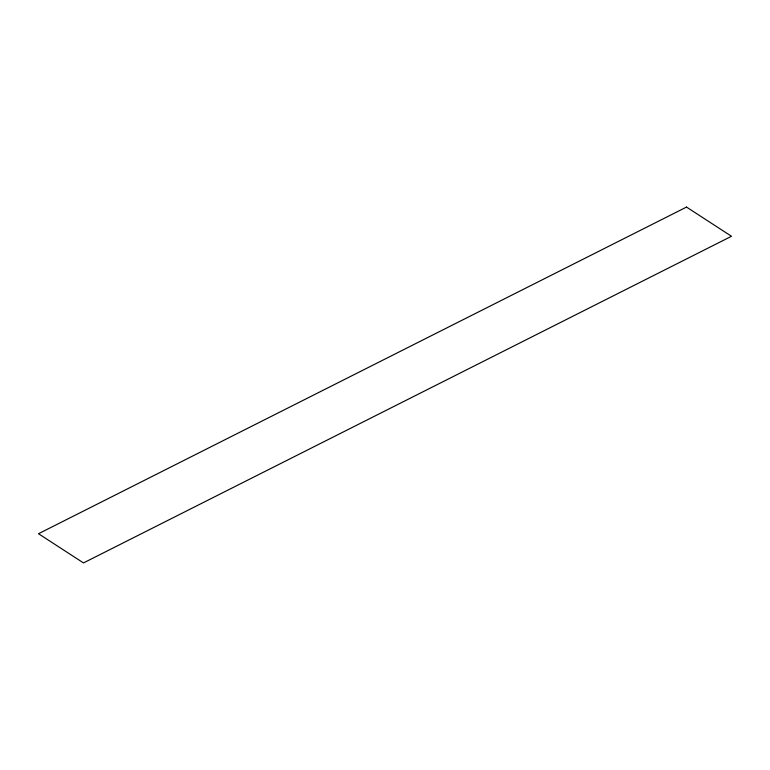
<?xml version="1.0" encoding="UTF-8"?>
<svg xmlns="http://www.w3.org/2000/svg" width="770" height="770" viewBox="0 0 770 770"><rect width="100%" height="100%" fill="white"/><g stroke="black" fill="none" stroke-linecap="round" stroke-linejoin="round"><path stroke-width="1.16" d="M686.513 207.082L38.5 533.726L83.487 562.918L731.5 236.274L686.513 207.082"/></g></svg>
